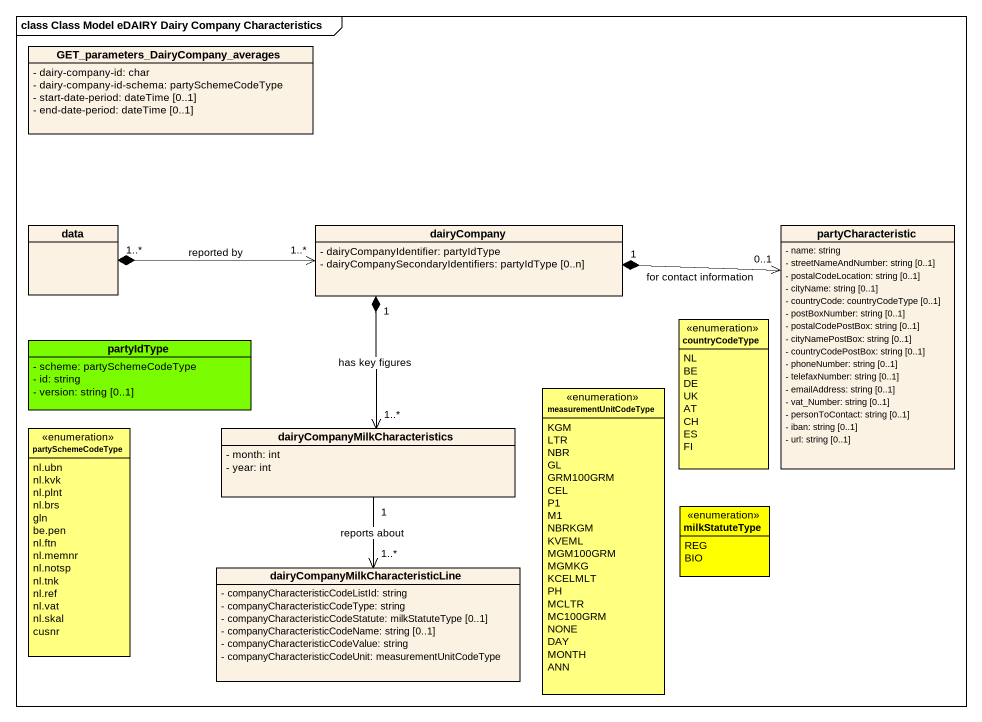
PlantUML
@startuml
mainframe class Class Model eDAIRY Dairy Company Characteristics
hide circle
hide empty members
skinparam classAttributeIconSize 0
class "GET_parameters_DairyCompany_averages" as GET_parameters_DairyCompany {
  - dairy-company-id: char
  - dairy-company-id-schema: partySchemeCodeType
  - start-date-period: dateTime [0..1]
  - end-date-period: dateTime [0..1]
}
class data
class dairyCompany {
  - dairyCompanyIdentifier: partyIdType
  - dairyCompanySecondaryIdentifiers: partyIdType [0..n]
}
class partyCharacteristic {
  - name: string
  - streetNameAndNumber: string [0..1]
  - postalCodeLocation: string [0..1]
  - cityName: string [0..1]
  - countryCode: countryCodeType [0..1]
  - postBoxNumber: string [0..1]
  - postalCodePostBox: string [0..1]
  - cityNamePostBox: string [0..1]
  - countryCodePostBox: string [0..1]
  - phoneNumber: string [0..1]
  - telefaxNumber: string [0..1]
  - emailAddress: string [0..1]
  - vat_Number: string [0..1]
  - personToContact: string [0..1]
  - iban: string [0..1]
  - url: string [0..1]
}
class partyIdType #7CFC00 {
  - scheme: partySchemeCodeType
  - id: string
  - version: string [0..1]
}
enum countryCodeType #FFFF80 {
  NL
  BE
  DE
  UK
  AT
  CH
  ES
  FI
}
enum measurementUnitCodeType #FFFF80 {
  KGM
  LTR
  NBR
  GL
  GRM100GRM
  CEL
  P1
  M1
  NBRKGM
  KVEML
  MGM100GRM
  MGMKG
  KCELMLT
  PH
  MCLTR
  MC100GRM
  NONE
  DAY
  MONTH
  ANN
}
enum partySchemeCodeType #FFFF80 {
  nl.ubn
  nl.kvk
  nl.plnt
  nl.brs
  gln
  be.pen
  nl.ftn
  nl.memnr
  nl.notsp
  nl.tnk
  nl.ref
  nl.vat
  nl.skal
  cusnr
}
class "dairyCompanyMilkCharacteristics" as dairyCompanyMilkCharacterist {
  - month: int
  - year: int
}
enum milkStatuteType #FFFF00 {
  REG
  BIO
}
class "dairyCompanyMilkCharacteristicLine" as dairyCompanyMilkCharacterist_2 {
  - companyCharacteristicCodeListId: string
  - companyCharacteristicCodeType: string
  - companyCharacteristicCodeStatute: milkStatuteType [0..1]
  - companyCharacteristicCodeName: string [0..1]
  - companyCharacteristicCodeValue: string
  - companyCharacteristicCodeUnit: measurementUnitCodeType
}
data "1..*" *-right-> "1..*" dairyCompany : reported by
dairyCompany "1" *-right-> "0..1" partyCharacteristic : for contact information
dairyCompany "1" *--> "1..*" dairyCompanyMilkCharacterist : has key figures
dairyCompanyMilkCharacterist "1" --> "1..*" dairyCompanyMilkCharacterist_2 : reports about
@enduml
